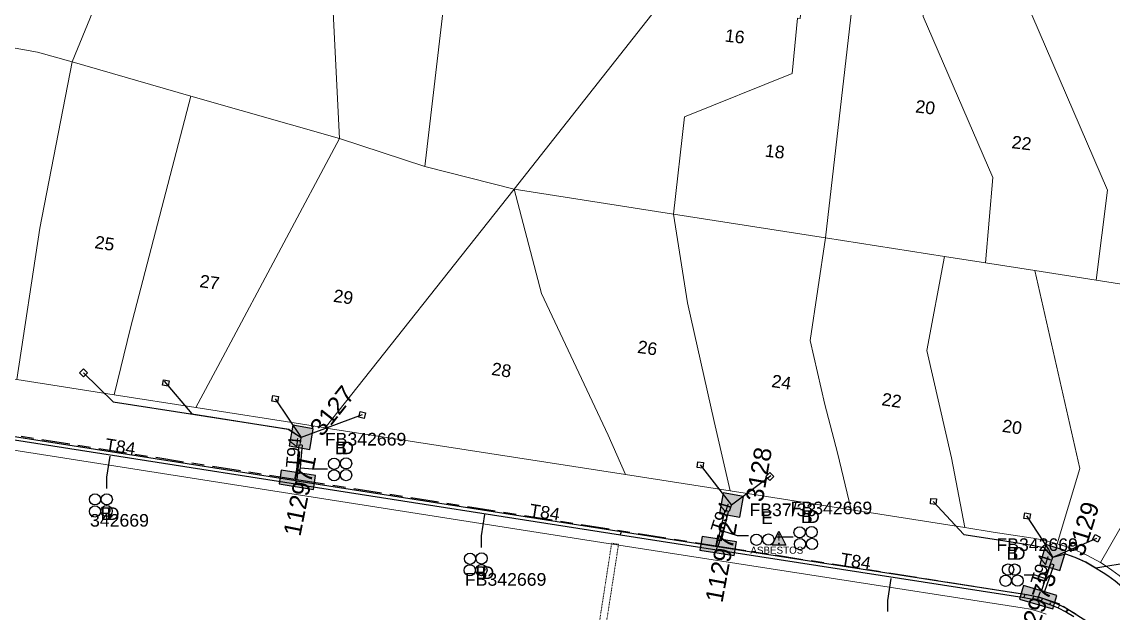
# Model space of a CAD drawing. Header units: metres. Extents: x 298214 to 299272, y 6265564 to 6266203.
# Drawn here: x 298433.9 to 298589.3, y 6265861.8 to 6265945.9 of the extents above; entities that cross this region are included whole.
import ezdxf
from ezdxf.enums import TextEntityAlignment as Align

# ---------------------------------------------------------------- set-up
doc = ezdxf.new("R2010")
doc.units = ezdxf.units.M
for name, pattern in [('Cable Exist UG', [8.2, 4, -1.2, 1.8, -1.2]), ('HIDDEN', [0.375, 0.25, -0.125]), ('HIDDEN2', [0.1875, 0.125, -0.0625])]:
    doc.linetypes.add(name, pattern=pattern)
doc.layers.get('0').update_dxf_attribs({"color": 6})
for name, color, linetype, lineweight in [('Cadastre Land Parcels_SP_EXT', 9, 'Continuous', 5), ('Cadastre Other Property_SP_EXT', 9, 'HIDDEN', 5), ('Cadastre Roads_SP_EXT', 9, 'Continuous', 5)]:
    doc.layers.add(name, color=color, linetype=linetype, lineweight=lineweight)
for name, color, linetype in [('Duct_SP_EXT', 7, 'Continuous'), ('Mains_LV_EXT', 7, 'Continuous'), ('Services_SP_EXT', 7, 'Continuous'), ('SupportsUG_SP_LV_EXT', 7, 'Continuous'), ('SupportsUG_SP_LV_SL_EXT', 7, 'Continuous')]:
    doc.layers.add(name, color=color, linetype=linetype)
doc.styles.add('COLUMN_LABEL', font='arial.ttf')
doc.styles.add('iecARIAL', font='arial.ttf', dxfattribs={"height": 2})
doc.styles.add('iecNAME', font='times.ttf')
doc.styles.add('POLE_LABEL', font='arial.ttf')
doc.styles.get("Standard").update_dxf_attribs({"font": 'arial.ttf'})

# ---------------------------------------------------------------- blocks, each defined once
blk = doc.blocks.new('COLUMN_EXT')
blk.add_hatch(color=256).paths.add_polyline_path([(-1.49, 1.48), (-1.49, -1.49), (1.48, -1.49), (1.48, 1.48)])
blk.add_lwpolyline([(-1.49, -1.49), (1.48, -1.49), (1.48, 1.48), (-1.49, 1.48)], close=True)
for tag, height, style, flags, p in [('ASSET_NUM', 2.5, 'COLUMN_LABEL', 8, (2, 2)), ('STRUCTURE_PLANT_NUMBER', 0.2, 'POLE_LABEL', 9, (1.81, 0.03)), ('STREET_CODE', 0.2, 'COLUMN_LABEL', 9, (1.81, -0.2))]:
    blk.add_attdef(tag, text='', height=height, dxfattribs=dict(style=style, flags=flags)).set_placement(p, align=Align.MIDDLE_LEFT)
at = {"flags": 9}
for tag, p in [('COLUMN_TYPE', (1.81, -0.4)), ('OWNED_BY', (1.81, -0.6)), ('STATE', (1.81, -0.8)), ('USAGE', (1.81, -1)), ('STREETNAME', (1.81, -1.6)), ('LEGEND', (1.81, -1.2)), ('LOCATION', (1.81, -1.4)), ('SUBURB', (1.81, -1.8)), ('NOTES', (1.81, -2))]:
    blk.add_attdef(tag, text='', height=0.2, dxfattribs=at).set_placement(p, align=Align.MIDDLE_LEFT)
at = {"flags": 1}
blk.add_attdef('Z', (1.81, -2.35), '', height=0.2, dxfattribs=at)
blk = doc.blocks.new('PILLAR_EXT')
blk.add_hatch(color=256).paths.add_polyline_path([(-2.475, 0.99), (-2.475, -0.99), (2.475, -0.99), (2.475, 0.99)])
blk.add_lwpolyline([(-2.475, -0.99), (2.475, -0.99), (2.475, 0.99), (-2.475, 0.99)], close=True)
at = {"style": 'iecARIAL', "flags": 8}
blk.add_attdef('ASSET_NUM', (1.5, 3.5), '', height=2.5, dxfattribs=at)
for tag, p, flags in [('OWNED_BY', (0, -0.2), 9), ('STATE', (0, -0.4), 9), ('SUPPORT_TYPE', (0, -0.6), 9), ('USAGE', (0, -0.8), 9), ('LEGEND', (0, -1), 9), ('LOCATION', (0, -1.2), 9), ('NOTES', (0, -1.4), 9), ('PARENT', (0, -1.6), 9), ('STREETNAME', (0, -1.8), 9), ('SUBURB', (0, -2), 1)]:
    blk.add_attdef(tag, p, '', height=0.2, dxfattribs=dict(flags=flags))
blk = doc.blocks.new('DUCT_EXT')
blk.add_circle((0, 0.8), 0.8)
at = {"flags": 1}
blk.add_attdef('Z', (0, 0), '', height=0.2, dxfattribs=at)
at = {"flags": 9}
for tag, p in [('DUCT_CODE', (0, 0)), ('XSECT_TYPE', (0, -0.2)), ('STATE', (0, -0.6)), ('FB_REFERENCE', (0, -0.4)), ('NOTES', (0, -0.8))]:
    blk.add_attdef(tag, text='', height=0.2, dxfattribs=at).set_placement(p, align=Align.MIDDLE_LEFT)
blk = doc.blocks.new('CCP_EXT')
at = {"flags": 9}
for tag, p in [('LIFE_SUPPORT', (0, -1.6)), ('STATE', (0, -1.8)), ('NOTES', (0, -2))]:
    blk.add_attdef(tag, text='', height=0.2, dxfattribs=at).set_placement(p, align=Align.MIDDLE_LEFT)
blk.add_wipeout([(0, 0.57), (0.57, 0), (0, -0.57), (-0.57, 0)])
blk.add_lwpolyline([(-0.57, 0), (0, 0.57), (0.57, 0), (0, -0.57), (-0.57, 0)])
at = {"flags": 1}
blk.add_attdef('Z', (0, 0), '', height=0.2, dxfattribs=at)
at = {"flags": 9}
for tag, p in [('CCP_TYPE', (0, 0)), ('CONSTRUCTED_VOLTAGE', (0, -0.2)), ('OPERATING_VOLTAGE', (0, -0.6)), ('ORIENTATION', (0, -0.8)), ('OWNED_BY', (0, -1)), ('NO_PHASES', (0, -0.4)), ('USAGE', (0, -1.2)), ('LEGEND', (0, -1.4))]:
    blk.add_attdef(tag, text='', height=0.2, dxfattribs=at).set_placement(p, align=Align.MIDDLE_LEFT)
blk = doc.blocks.new('WARNING_FEATURE_EXT')
h = blk.add_hatch(color=2)
h.dxf.hatch_style = 1
h.paths.add_polyline_path([(0, 1.99), (-0.99, 0), (1, 0)])
at = {"color": 18, "true_color": 0x000000}
blk.add_lwpolyline([(-0.99, 0), (0, 1.99), (1, 0)], close=True, dxfattribs=at)
at = {"color": 18, "true_color": 0x000000, "insert": (0, 0.87), "char_height": 1.5, "attachment_point": 5, "line_spacing_factor": 1.5, "style": 'iecNAME'}
blk.add_mtext_dynamic_manual_height_columns('!', width=1.5, gutter_width=4, heights=[0], dxfattribs=at)
at = {"color": 2, "flags": 1}
for tag, p in [('STATE', (1.19, 2.01)), ('HAZMAT_ID', (1.19, 0.72))]:
    blk.add_attdef(tag, p, '', height=0.8, dxfattribs=at)
at = {"color": 2}
blk.add_attdef('WARNING_TYPE', text='', height=1, dxfattribs=at).set_placement((-4.07, -1.22), (4.88, -1.22), align=Align.ALIGNED)
at = {"color": 2, "flags": 1}
blk.add_attdef('WARNING_DESC', text='', height=0.8, dxfattribs=at).set_placement((1.19, -0.56), align=Align.MIDDLE_CENTER)

msp = doc.modelspace()

# ---------------------------------------------------------------- linework, layer by layer
at = {"layer": 'Cadastre Land Parcels_SP_EXT', "linetype": 'Continuous'}
for points in [[(298419.39, 6265981.71), (298426.98, 6265963.84), (298424.69, 6265943.67), (298436.08, 6265941.64), (298441.02, 6265940.23), (298446.93, 6265954.61), (298482.27, 6265972.89), (298486.6, 6265977), (298485.94, 6265977.67), (298484.88, 6265978.82), (298480.67, 6265975.2), (298463.29, 6265966.21), (298451.5, 6265959.68), (298449.44, 6265960.49), (298435.82, 6265983.4), (298433.86, 6265988.2), (298419.39, 6265981.71)], [(298441.02, 6265940.23), (298457.94, 6265935.38), (298479.1, 6265929.32), (298478.18, 6265947.34), (298471.27, 6265963.87), (298472.54, 6265965.33), (298484.01, 6265971.36), (298488.38, 6265975.24), (298487.69, 6265975.9), (298486.6, 6265977), (298482.27, 6265972.89), (298446.93, 6265954.61), (298441.02, 6265940.23)], [(298471.27, 6265963.87), (298478.18, 6265947.34), (298479.1, 6265929.32), (298491.25, 6265925.34), (298494.67, 6265954.6), (298498.72, 6265960.31), (298498.93, 6265960.13), (298502.26, 6265964.71), (298501.4, 6265965.22), (298499.3, 6265966.55), (298497.24, 6265967.95), (298495.23, 6265969.41), (298493.26, 6265970.94), (298491.35, 6265972.54), (298489.49, 6265974.19), (298488.38, 6265975.24), (298484.01, 6265971.36), (298472.54, 6265965.33), (298471.27, 6265963.87)], [(298491.25, 6265925.34), (298503.99, 6265922.13), (298529.77, 6265954.87), (298526.83, 6265955.38), (298524.35, 6265955.89), (298521.93, 6265956.48), (298519.54, 6265957.15), (298517.16, 6265957.9), (298514.81, 6265958.72), (298512.5, 6265959.62), (298510.2, 6265960.6), (298507.95, 6265961.64), (298505.73, 6265962.76), (298503.54, 6265963.95), (298502.26, 6265964.71), (298498.93, 6265960.13), (298498.72, 6265960.31), (298494.67, 6265954.6), (298491.25, 6265925.34)], [(298503.99, 6265922.13), (298526.67, 6265918.59), (298528.22, 6265932.41), (298543.57, 6265938.57), (298544.33, 6265946.48), (298544.7, 6265946.44), (298545.27, 6265952.87), (298543.56, 6265953.08), (298532.65, 6265954.41), (298530.18, 6265954.79), (298529.77, 6265954.87), (298503.99, 6265922.13)], [(298526.67, 6265918.59), (298548.32, 6265915.21), (298552.53, 6265952), (298546.43, 6265952.73), (298545.27, 6265952.87), (298544.7, 6265946.44), (298544.33, 6265946.48), (298543.57, 6265938.57), (298528.22, 6265932.41), (298526.67, 6265918.59)], [(298548.32, 6265915.21), (298565.25, 6265912.56), (298571.08, 6265911.65), (298572.13, 6265923.78), (298562.19, 6265946.71), (298562.34, 6265950.83), (298554.37, 6265951.79), (298552.53, 6265952), (298548.32, 6265915.21)], [(298562.19, 6265946.71), (298572.13, 6265923.78), (298571.08, 6265911.65), (298578.09, 6265910.55), (298586.83, 6265909.18), (298588.45, 6265921.98), (298576.8, 6265949.09), (298562.34, 6265950.83), (298562.19, 6265946.71)], [(298576.8, 6265949.09), (298588.45, 6265921.98), (298586.83, 6265909.18), (298604.14, 6265906.47), (298605.59, 6265921.24), (298599.71, 6265934.36), (298593.65, 6265947.07), (298576.8, 6265949.09)], [(298416.69, 6265945.38), (298418.92, 6265917.88), (298417.89, 6265913.26), (298419.34, 6265904.26), (298420.3, 6265896.46), (298421.68, 6265896.5), (298423.05, 6265896.46), (298424.43, 6265896.35), (298425.79, 6265896.18), (298433.18, 6265895.02), (298436.42, 6265916.57), (298441.02, 6265940.23), (298436.08, 6265941.64), (298424.69, 6265943.67), (298416.69, 6265945.38)], [(298433.18, 6265895.02), (298447.02, 6265892.86), (298449.36, 6265902.4), (298457.94, 6265935.38), (298441.02, 6265940.23), (298436.42, 6265916.57), (298433.18, 6265895.02)], [(298447.02, 6265892.86), (298458.63, 6265891.05), (298462.51, 6265898.19), (298479.1, 6265929.32), (298457.94, 6265935.38), (298449.36, 6265902.4), (298447.02, 6265892.86)], [(298458.63, 6265891.05), (298474.44, 6265888.58), (298477.08, 6265888.14), (298503.99, 6265922.13), (298491.25, 6265925.34), (298479.1, 6265929.32), (298462.51, 6265898.19), (298458.63, 6265891.05)], [(298477.08, 6265888.14), (298477.84, 6265888.02), (298519.81, 6265881.49), (298517.34, 6265887.12), (298507.89, 6265907.28), (298503.99, 6265922.13), (298477.08, 6265888.14)], [(298503.99, 6265922.13), (298507.89, 6265907.28), (298517.34, 6265887.12), (298519.81, 6265881.49), (298534.74, 6265879.16), (298532.43, 6265889.04), (298528.67, 6265905.94), (298526.67, 6265918.59), (298503.99, 6265922.13)], [(298526.67, 6265918.59), (298528.67, 6265905.94), (298532.43, 6265889.04), (298534.74, 6265879.16), (298538.11, 6265878.64), (298551.98, 6265876.47), (298550.02, 6265884.58), (298548.23, 6265891.45), (298546.14, 6265900.6), (298548.32, 6265915.21), (298526.67, 6265918.59)], [(298546.14, 6265900.6), (298548.23, 6265891.45), (298550.02, 6265884.58), (298551.98, 6265876.47), (298555.16, 6265875.98), (298568.14, 6265873.95), (298566.24, 6265883.86), (298562.72, 6265899.16), (298565.25, 6265912.56), (298548.32, 6265915.21), (298546.14, 6265900.6)], [(298562.72, 6265899.16), (298566.24, 6265883.86), (298568.14, 6265873.95), (298572.2, 6265873.31), (298577.89, 6265872.43), (298579.61, 6265872.1), (298581.31, 6265871.66), (298584.5, 6265882.38), (298578.09, 6265910.55), (298571.08, 6265911.65), (298565.25, 6265912.56), (298562.72, 6265899.16)], [(298578.09, 6265910.55), (298584.5, 6265882.38), (298581.31, 6265871.66), (298582.74, 6265871.19), (298584.14, 6265870.65), (298585.51, 6265870.02), (298586.84, 6265869.33), (298587.46, 6265868.96), (298595.9, 6265883.67), (298633.13, 6265896.04), (298622.35, 6265900.41), (298611.23, 6265905.36), (298604.14, 6265906.47), (298586.83, 6265909.18), (298578.09, 6265910.55)], [(298587.46, 6265868.96), (298587.98, 6265868.64), (298589.08, 6265867.91), (298590.14, 6265867.12), (298591.17, 6265866.28), (298592.15, 6265865.39), (298653.02, 6265887.9), (298637.92, 6265894.09), (298633.13, 6265896.04), (298595.9, 6265883.67), (298587.46, 6265868.96)]]:
    msp.add_lwpolyline(points, close=True, dxfattribs=at)
msp.add_lwpolyline([(298579.74, 6265861.64), (298578.63, 6265862.02), (298577.5, 6265862.32), (298576.33, 6265862.54), (298518.9, 6265871.47), (298424.26, 6265886.29)], dxfattribs=at)
at = {"layer": 'Cadastre Other Property_SP_EXT', "linetype": 'HIDDEN2'}
msp.add_lwpolyline([(298517.86, 6265871.73), (298511.68, 6265831.99), (298512.67, 6265831.84), (298518.84, 6265871.57), (298517.86, 6265871.73)], close=True, dxfattribs=at)
at = {"layer": 'Duct_SP_EXT'}
for p, q in [((298424.53, 6265888.21), (298472.91, 6265880.63)), ((298424.46, 6265887.73), (298472.83, 6265880.16)), ((298473.31, 6265885.73), (298472.93, 6265881.68)), ((298473.31, 6265885.73), (298473.55, 6265885.71)), ((298473.79, 6265885.69), (298473.41, 6265881.64)), ((298473.79, 6265885.69), (298473.55, 6265885.71)), ((298472.83, 6265880.16), (298472.87, 6265880.4)), ((298472.91, 6265880.63), (298472.87, 6265880.4)), ((298472.93, 6265881.68), (298473.17, 6265881.66)), ((298472.95, 6265880.14), (298472.99, 6265880.38)), ((298473.03, 6265880.62), (298472.99, 6265880.38)), ((298473.03, 6265880.62), (298519.2, 6265873.39)), ((298473.41, 6265881.64), (298473.17, 6265881.66)), ((298472.95, 6265880.14), (298519.13, 6265872.91)), ((298533.03, 6265872.16), (298534.04, 6265876.37)), ((298533.5, 6265872.05), (298534.5, 6265876.26)), ((298534.04, 6265876.37), (298534.27, 6265876.32)), ((298534.5, 6265876.26), (298534.27, 6265876.32)), ((298519.13, 6265872.91), (298519.16, 6265873.15)), ((298519.13, 6265872.91), (298532.82, 6265870.79)), ((298519.2, 6265873.39), (298519.16, 6265873.15)), ((298519.2, 6265873.39), (298532.89, 6265871.26)), ((298532.82, 6265870.79), (298532.85, 6265871.02)), ((298532.82, 6265870.79), (298532.85, 6265871.02)), ((298532.89, 6265871.26), (298532.85, 6265871.02)), ((298532.89, 6265871.26), (298532.85, 6265871.02)), ((298532.89, 6265871.26), (298576.66, 6265864.46)), ((298533.03, 6265872.16), (298533.26, 6265872.1)), ((298533.5, 6265872.05), (298533.26, 6265872.1)), ((298532.82, 6265870.79), (298576.58, 6265863.98)), ((298580.34, 6265868.81), (298579.04, 6265864.99)), ((298580.8, 6265868.65), (298579.49, 6265864.84)), ((298580.34, 6265868.81), (298580.57, 6265868.73)), ((298580.8, 6265868.65), (298580.57, 6265868.73)), ((298579.04, 6265864.99), (298579.26, 6265864.91)), ((298579.49, 6265864.84), (298579.26, 6265864.91)), ((298576.58, 6265863.98), (298576.62, 6265864.22)), ((298576.58, 6265863.98), (298577.82, 6265863.75)), ((298576.66, 6265864.46), (298576.62, 6265864.22)), ((298576.66, 6265864.46), (298577.93, 6265864.22)), ((298577.82, 6265863.75), (298577.88, 6265863.98)), ((298577.82, 6265863.75), (298578.48, 6265863.57)), ((298577.93, 6265864.22), (298577.88, 6265863.98)), ((298577.93, 6265864.22), (298578.6, 6265864.04)), ((298578.48, 6265863.57), (298578.54, 6265863.8)), ((298578.48, 6265863.57), (298578.54, 6265863.8)), ((298578.48, 6265863.57), (298579.06, 6265863.42)), ((298578.6, 6265864.04), (298578.54, 6265863.8)), ((298578.6, 6265864.04), (298578.54, 6265863.8)), ((298578.6, 6265864.04), (298579.2, 6265863.88)), ((298579.06, 6265863.42), (298579.13, 6265863.65)), ((298579.06, 6265863.42), (298580.26, 6265863)), ((298579.2, 6265863.88), (298579.13, 6265863.65)), ((298579.2, 6265863.88), (298580.44, 6265863.45)), ((298580.44, 6265863.45), (298580.35, 6265863.23)), ((298580.44, 6265863.45), (298581.64, 6265862.94)), ((298580.26, 6265863), (298580.35, 6265863.23)), ((298580.26, 6265863), (298581.44, 6265862.51)), ((298581.44, 6265862.51), (298581.54, 6265862.72)), ((298581.44, 6265862.51), (298582.52, 6265861.95)), ((298581.64, 6265862.94), (298581.54, 6265862.72)), ((298581.64, 6265862.94), (298582.75, 6265862.37)), ((298582.52, 6265861.95), (298582.64, 6265862.16)), ((298582.52, 6265861.95), (298582.62, 6265861.9)), ((298582.62, 6265861.9), (298582.74, 6265862.1)), ((298582.62, 6265861.9), (298583.66, 6265861.27)), ((298582.75, 6265862.37), (298582.64, 6265862.16)), ((298582.86, 6265862.31), (298582.74, 6265862.1)), ((298582.75, 6265862.37), (298582.86, 6265862.31)), ((298582.86, 6265862.31), (298583.93, 6265861.67))]:
    msp.add_line(p, q, dxfattribs=at)
for points in [[(298445.99, 6265879.53), (298445.99, 6265881.13), (298446.44, 6265884.13)], [(298477.39, 6265882.28), (298475.19, 6265882.28), (298473.62, 6265882.42)], [(298499.32, 6265871.13), (298499.32, 6265872.76), (298499.79, 6265875.81)], [(298537.33, 6265872.76), (298535.76, 6265872.76), (298533.71, 6265873.42)], [(298543.72, 6265872.57), (298541.4, 6265872.57)], [(298557.16, 6265862), (298557.16, 6265863.58), (298557.64, 6265866.71)], [(298576.6, 6265867.22), (298578.09, 6265867.22), (298579.51, 6265866.73)]]:
    msp.add_lwpolyline(points, dxfattribs=at)
at = {"layer": 'Mains_LV_EXT', "linetype": 'Cable Exist UG'}
for points in [[(298473.09, 6265880.75), (298432.18, 6265887.15), (298423.98, 6265888.5), (298420.76, 6265888.41)], [(298473.09, 6265880.75), (298473.65, 6265886.79)], [(298473.04, 6265880.8), (298533.03, 6265871.32)], [(298533.03, 6265871.32), (298534.91, 6265877.16)], [(298533.03, 6265871.32), (298577.01, 6265864.42), (298578.47, 6265864.11)], [(298580.63, 6265869.7), (298578.59, 6265864.03)], [(298597.85, 6265841.01), (298592.01, 6265842.37), (298592.22, 6265843.62), (298592.38, 6265845.58), (298592.28, 6265848.16), (298591.97, 6265850.1), (298591.63, 6265851.42), (298590.99, 6265853.21), (298590.72, 6265853.86), (298590.12, 6265855.05), (298589.1, 6265856.69), (298588.31, 6265857.76), (298587.46, 6265858.75), (298586.53, 6265859.68), (298585.53, 6265860.56), (298581.66, 6265863.06), (298578.54, 6265864.07)]]:
    msp.add_lwpolyline(points, dxfattribs=at)
at = {"layer": 'Services_SP_EXT'}
for points in [[(298597.65, 6265863.46), (298591.47, 6265864.65), (298591.47, 6265864.65), (298590.51, 6265865.52), (298589.53, 6265866.33), (298588.5, 6265867.09), (298587.86, 6265867.52), (298586.76, 6265868.18), (298585.33, 6265869.05), (298583.85, 6265869.7), (298582.53, 6265870.16), (298580.66, 6265869.68)], [(298591.99, 6265869.05), (298586.81, 6265868.15), (298585.39, 6265869.02), (298584.09, 6265869.59), (298582.53, 6265870.16), (298580.71, 6265869.74)]]:
    msp.add_lwpolyline(points, dxfattribs=at)

# ---------------------------------------------------------------- block references
at = {"layer": 'Duct_SP_EXT'}
for p in [(298478.33, 6265882.24), (298480.04, 6265882.29), (298478.33, 6265880.59), (298480.04, 6265880.62), (298445.96, 6265877.17), (298445.94, 6265875.51), (298538.47, 6265871.42), (298540.18, 6265871.45), (298544.62, 6265872.47), (298546.33, 6265872.51), (298544.67, 6265870.8), (298546.38, 6265870.83), (298499.33, 6265868.76), (298499.31, 6265867.1), (298574.31, 6265867.18), (298575.24, 6265867.18), (298573.95, 6265865.58), (298575.66, 6265865.61)]:
    msp.add_blockref('DUCT_EXT', p, dxfattribs=at)
for p, rotation in [((298445.09, 6265877.98), 90.97102193729602), ((298445.09, 6265876.22), 88.2878138940541), ((298498.49, 6265869.53), 91.13817700748787), ((298498.46, 6265867.87), 90.0000000000002)]:
    msp.add_blockref('DUCT_EXT', p, dxfattribs=dict(at, rotation=rotation))
ref = msp.add_blockref('WARNING_FEATURE_EXT', (298541.68, 6265871.45), dxfattribs=at)
ref.add_attrib('WARNING_TYPE', 'ASBESTOS', (298537.61, 6265870.23), dxfattribs={"layer": '0', "color": 2, "height": 1})
at = {"layer": 'SupportsUG_SP_LV_EXT'}
ref = msp.add_blockref('PILLAR_EXT', (298473.09, 6265880.75), dxfattribs=dict(at, rotation=351.1035518849885))
ref.add_attrib('ASSET_NUM', '112971', dxfattribs={"layer": '0', "height": 2.5, "rotation": 78.6868, "style": 'iecARIAL'}).set_placement((298474.59, 6265884.25), align=Align.MIDDLE_RIGHT)
ref = msp.add_blockref('PILLAR_EXT', (298533.03, 6265871.32), dxfattribs=dict(at, rotation=351.103551890146))
ref.add_attrib('ASSET_NUM', '112972', dxfattribs={"layer": '0', "height": 2.5, "rotation": 79.428, "style": 'iecARIAL'}).set_placement((298534.53, 6265874.82), align=Align.MIDDLE_RIGHT)
ref = msp.add_blockref('PILLAR_EXT', (298578.59, 6265864.03), dxfattribs=dict(at, rotation=343.5180670370995))
ref.add_attrib('ASSET_NUM', '112973', dxfattribs={"layer": '0', "height": 2.5, "rotation": 70.5208, "style": 'iecARIAL'}).set_placement((298580.09, 6265867.53), align=Align.MIDDLE_RIGHT)
at = {"layer": 'SupportsUG_SP_LV_SL_EXT'}
ref = msp.add_blockref('COLUMN_EXT', (298473.65, 6265886.79), dxfattribs=dict(at, rotation=169.9360300441577))
ref.add_attrib('ASSET_NUM', '3127', dxfattribs={"layer": '0', "height": 2.5, "rotation": 51.7569, "style": 'COLUMN_LABEL'}).set_placement((298475.65, 6265887.54), align=Align.MIDDLE_LEFT)
ref = msp.add_blockref('COLUMN_EXT', (298534.91, 6265877.16), dxfattribs=dict(at, rotation=169.9442333910578))
ref.add_attrib('ASSET_NUM', '3128', dxfattribs={"layer": '0', "height": 2.5, "rotation": 80.0529, "style": 'COLUMN_LABEL'}).set_placement((298536.91, 6265877.91), align=Align.TOP_LEFT)
ref = msp.add_blockref('COLUMN_EXT', (298580.67, 6265869.68), dxfattribs=dict(at, rotation=73.1148968546375))
ref.add_attrib('ASSET_NUM', '3129', dxfattribs={"layer": '0', "height": 2.5, "rotation": 72.9921, "style": 'COLUMN_LABEL'}).set_placement((298582.67, 6265870.43), align=Align.TOP_LEFT)

# ---------------------------------------------------------------- texts
at = {"layer": 'Cadastre Land Parcels_SP_EXT'}
for s, rotation, p in [('16', 353.1853, (298533.9, 6265943.15)), ('20', 353.2617, (298561.03, 6265933.06)), ('22', 353.2605, (298574.74, 6265927.97)), ('18', 353.2865, (298539.6, 6265926.77)), ('25', 351.5501, (298444.15, 6265913.74)), ('27', 351.5499, (298459.09, 6265908.2)), ('29', 351.5474, (298478.14, 6265906.11)), ('26', 351.5592, (298521.44, 6265898.84)), ('28', 351.5823, (298500.66, 6265895.7)), ('24', 351.5547, (298540.53, 6265893.97)), ('22', 351.5488, (298556.22, 6265891.38)), ('20', 351.5563, (298573.37, 6265887.6))]:
    msp.add_text(s, height=1.8, rotation=rotation, dxfattribs=at).set_placement(p)
at = {"layer": 'Duct_SP_EXT'}
for s, p in [('FB342669', (298477.02, 6265885.63)), ('B', (298478.47, 6265884.4)), ('D', (298479.34, 6265884.4)), ('FB37/33', (298537.48, 6265875.58)), ('FB342669', (298543.35, 6265875.84)), ('342669', (298443.58, 6265874.08)), ('B', (298445.09, 6265875.04)), ('D', (298445.95, 6265875.04)), ('E', (298539.14, 6265874.46)), ('B', (298544.81, 6265874.61)), ('D', (298545.67, 6265874.61)), ('FB342669', (298572.64, 6265870.62)), ('B', (298574.1, 6265869.39)), ('D', (298574.96, 6265869.39)), ('B', (298498.46, 6265866.63)), ('D', (298499.32, 6265866.63)), ('FB342669', (298496.96, 6265865.67))]:
    msp.add_text(s, height=1.8, dxfattribs=at).set_placement(p)
at = {"layer": 'Mains_LV_EXT'}
for s, rotation, p in [('T84', 351.411, (298445.63, 6265884.9)), ('T94', 84.6803, (298473.24, 6265882.39)), ('T84', 351.0181, (298506.05, 6265875.58)), ('T94', 72.1571, (298533.62, 6265873.13)), ('T84', 351.0828, (298550.34, 6265868.61)), ('T94', 72.071, (298579.17, 6265865.64))]:
    msp.add_text(s, height=1.8, rotation=rotation, dxfattribs=at).set_placement(p)

# ---------------------------------------------------------------- next in the draw order: block references
at = {"layer": 'Services_SP_EXT'}
for p in [(298442.64, 6265896), (298540.39, 6265881.22)]:
    msp.add_blockref('CCP_EXT', p, dxfattribs=at)
for p, rotation in [((298454.37, 6265894.53), 305.2190643300412), ((298469.94, 6265892.28), 304.0408324715855), ((298482.33, 6265889.98), 211.9243864525834), ((298530.47, 6265882.87), 307.8682281710404), ((298563.68, 6265877.67), 309.0770062183058), ((298577.01, 6265875.59), 305.5563092071441), ((298586.89, 6265872.4), 287.3833543890997)]:
    msp.add_blockref('CCP_EXT', p, dxfattribs=dict(at, rotation=rotation))

# ---------------------------------------------------------------- next in the draw order: linework, layer by layer
at = {"layer": 'Cadastre Roads_SP_EXT', "linetype": 'Continuous'}
for points in [[(298590.14, 6265867.12), (298589.08, 6265867.91), (298587.98, 6265868.64), (298587.46, 6265868.96), (298586.84, 6265869.33), (298585.51, 6265870.02), (298584.14, 6265870.65), (298582.74, 6265871.19), (298581.31, 6265871.66), (298579.61, 6265872.1), (298577.89, 6265872.43), (298572.2, 6265873.31), (298568.14, 6265873.95), (298555.16, 6265875.98), (298551.98, 6265876.47), (298538.11, 6265878.64), (298534.74, 6265879.16), (298519.81, 6265881.49), (298477.84, 6265888.02), (298477.08, 6265888.14), (298474.44, 6265888.58), (298458.63, 6265891.05), (298447.02, 6265892.86), (298433.18, 6265895.02)], [(298424.26, 6265886.29), (298518.9, 6265871.47), (298576.33, 6265862.54), (298577.5, 6265862.32), (298578.63, 6265862.02), (298579.74, 6265861.64)]]:
    msp.add_lwpolyline(points, dxfattribs=at)
at = {"layer": 'Services_SP_EXT'}
for points in [[(298442.64, 6265896), (298446.86, 6265891.87), (298446.86, 6265891.87), (298458.5, 6265890.06), (298471.91, 6265887.96), (298473.55, 6265886.8)], [(298454.15, 6265894.79), (298458.09, 6265890.12), (298471.8, 6265887.98), (298473.65, 6265886.79)], [(298469.94, 6265892.28), (298473.65, 6265886.79)], [(298482.33, 6265889.98), (298473.65, 6265886.79)], [(298530.47, 6265882.87), (298534.91, 6265877.16)], [(298540.5, 6265881.3), (298534.91, 6265877.16)], [(298563.66, 6265877.68), (298567.99, 6265872.96), (298567.99, 6265872.96), (298572.05, 6265872.33), (298577.72, 6265871.44), (298579.39, 6265871.12), (298580.64, 6265869.69)], [(298576.93, 6265875.62), (298580.05, 6265870.85), (298580.05, 6265870.85), (298580.67, 6265869.68)], [(298586.89, 6265872.4), (298580.61, 6265869.7)]]:
    msp.add_lwpolyline(points, dxfattribs=at)

doc.saveas('drawing.dxf')
